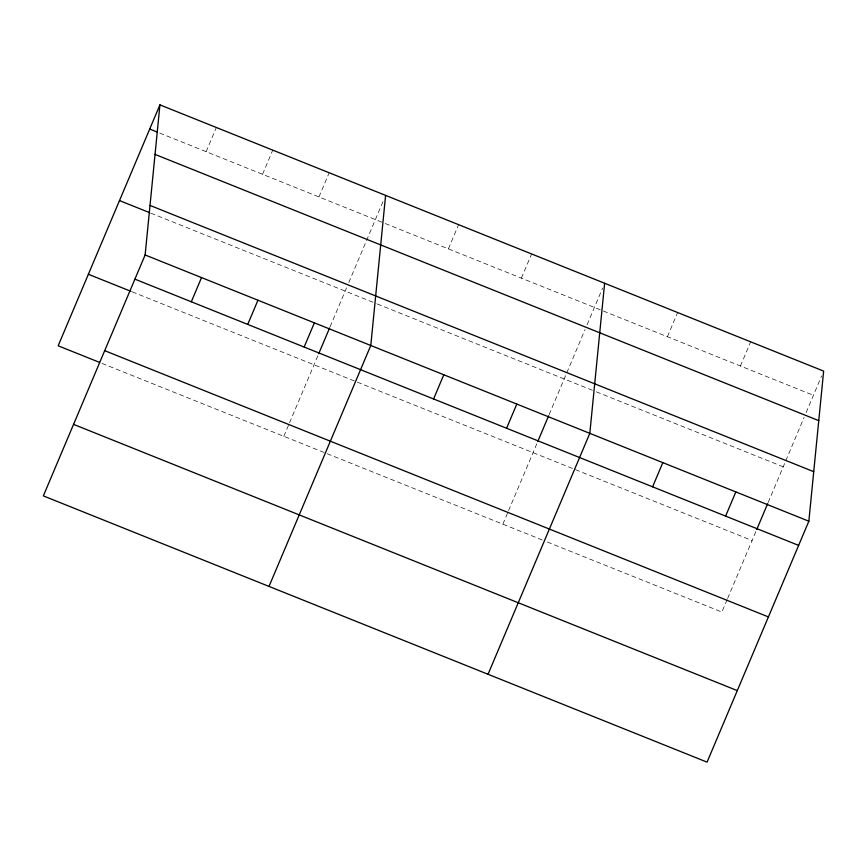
<?xml version="1.0" encoding="UTF-8"?>
<svg xmlns="http://www.w3.org/2000/svg" width="867" height="867" viewBox="0 0 867 867"><rect width="100%" height="100%" fill="white"/><g stroke="black" fill="none" stroke-linecap="round" stroke-linejoin="round"><path stroke-width="0.65" stroke-dasharray="4.33 3.25" d="M206.129 151.682L216.349 127.492M262.549 174.31L272.758 150.132M318.958 196.939L329.178 172.761M283.823 436.318L289.036 423.985M289.556 422.749L318.189 354.961M330.121 326.718L346.724 287.4M348.816 282.469L383.55 200.223M448.391 248.862L458.6 224.672M521.392 278.155L531.612 253.966M502.849 524.177L508.062 511.844M508.582 510.609L537.735 441.596M549.147 414.578L566.281 374.024M566.801 372.799L585.03 329.633M587.111 324.702L602.576 288.093M667.417 336.721L677.636 312.543M740.429 366.015L750.638 341.826M727.088 599.704L721.875 612.037L546.167 541.55M727.608 598.468L756.241 530.691M768.173 502.437L785.307 461.894M785.827 460.659L804.056 417.493M806.137 412.562L821.602 375.953M159.745 133.074L384.038 223.047M385.273 223.545L813.43 395.298M150.847 213.152L376.105 303.504M377.34 304.003L595.13 391.375M596.366 391.862L783.215 466.825M132.25 291.865L752.09 540.509M102.035 363.392L544.92 541.051"/><path stroke-width="1.3" d="M145.125 254.963L159.929 104.864L823.65 371.109L808.846 521.208L707.071 762.136L43.35 495.891L145.125 254.963L808.846 521.208M385.598 195.389L370.783 345.489L269.019 586.406M604.624 283.249L589.809 433.348L488.045 674.277M159.929 104.864L58.154 345.792L99.532 362.384M191.325 301.781L201.534 277.592M247.734 324.41L257.954 300.22M304.154 347.038L314.374 322.86M318.709 353.736L329.601 327.943M433.576 398.961L443.796 374.772M506.588 428.244L516.808 404.065M537.735 441.596L548.627 415.802M652.602 486.82L662.822 462.631M725.614 516.103L735.834 491.925M756.761 529.466L767.653 503.673M149.709 129.053L157.23 132.066M155.041 154.402L818.762 420.647M150.013 205.425L813.734 471.681M119.505 200.58L149.59 212.643M134.905 279.152L798.626 545.397M88.369 274.265L130.993 291.366M104.69 350.669L768.411 616.914M73.565 424.364L737.286 690.609"/></g></svg>
